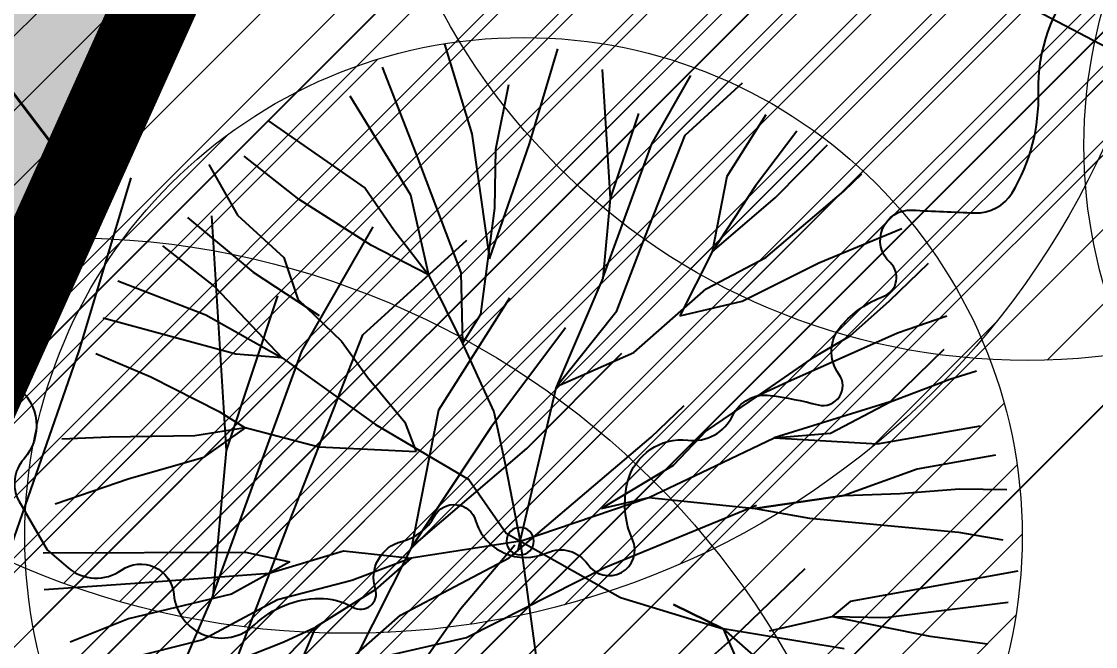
# Model space of a CAD drawing. Extents: x 352140 to 354978, y 6304672 to 6307963.
# Drawn here: x 352272.3 to 352278.77, y 6305981.7 to 6305985.46 of the extents above; entities that cross this region are included whole.
import ezdxf

# ---------------------------------------------------------------- set-up
doc = ezdxf.new("R2010")
doc.units = 0
for name, pattern in [('CENTER', [50.800000000000004, 31.75, -6.35, 6.35, -6.35]), ('CONTINUOS', [0]), ('DASHDOT', [1, 0.5, -0.25, 0, -0.25]), ('DASHDOTX2', [2, 1, -0.5, 0, -0.5]), ('DASHED', [19.049999999999997, 12.7, -6.35])]:
    doc.linetypes.add(name, pattern=pattern)
doc.layers.get('0').update_dxf_attribs({"linetype": 'CONTINUOUS'})
for name, color, linetype in [('00-S2_ALL AREA APORTANTES', 150, 'CONTINUOUS'), ('02_Geo ext_Acotamiento', 7, 'CONTINUOUS'), ('02_Geo ext_Eje', 4, 'CONTINUOUS'), ('03_Pav ext_Escurrimiento', 2, 'CONTINUOUS'), ('03_Pav ext_HCV', 34, 'CONTINUOUS'), ('03_Pav ext_Vereda HC', 42, 'CONTINUOUS'), ('03_Pav proy_Solera Tipo A', 1, 'CONTINUOUS'), ('03_S2_Pav ext_Borde vereda', 7, 'CONTINUOUS'), ('Paisajismo', 253, 'CONTINUOUS')]:
    doc.layers.add(name, color=color, linetype=linetype)
doc.layers.add('0_ASD_LINEA OFICIAL', color=253, linetype='DASHDOT', lineweight=20)
doc.layers.add('EJE PROYECTADO', color=7, linetype='DASHDOTX2', lineweight=15)
doc.layers.add('0_ASD_TOPOGRAFIA_ELEMENTOS', color=7, linetype='CONTINUOS', lineweight=5, true_color=0xbdbdbd)
doc.styles.add('ROMANS', font='romans.shx', dxfattribs={"width": 0.75})
doc.dimstyles.new('Principal', dxfattribs={"dimscale": 0, "dimtxt": 2, "dimasz": 2, "dimexe": 1, "dimexo": 1, "dimtad": 1, "dimrnd": 0.05, "dimzin": 1, "dimtxsty": 'ROMANS', "dimcen": 2.5, "dimclrt": 2, "dimaunit": 2, "dimadec": 0, "dimazin": 0, "dimtfac": 1, "dimtmove": 0, "dimatfit": 3, "dimfxl": 1, "dimfxlon": 1, "dimarcsym": 0})
pattern_1 = [(45, (345972.55058208, 6304242.608657688), (-0.2245064030267289, 0.2245064030267289), [])]
pattern_2 = [(0, (0, 0), (0.15875, 0.3175), [0, -0.3175])]

# ---------------------------------------------------------------- blocks, each defined once
blk = doc.blocks.new('*U962')
at = {"layer": 'EJE PROYECTADO', "color": 7, "linetype": 'DASHDOT', "lineweight": 15, "ltscale": 4}
blk.add_arc((352321.2271941525, 6305962.990770246), 65.69859444817429, 114.770317781899, 185.4028671285178, dxfattribs=at)
blk = doc.blocks.new('*D1191')
at = {"layer": '02_Geo ext_Acotamiento', "color": 0, "linetype": 'ByBlock', "lineweight": -2, "transparency": 16777216}
blk.add_line((352269.4317550031, 6305991.986632305), (352264.77282864, 6305994.594769013), dxfattribs=at)
at = {"layer": '02_Geo ext_Acotamiento', "color": 0, "linetype": 'ByBlock', "transparency": 16777216}
blk.add_solid([(352264.8542420492, 6305994.740198153), (352264.6914152307, 6305994.449339874), (352263.900253803, 6305995.083249466)], dxfattribs=at)
at = {"layer": '02_Geo ext_Acotamiento', "color": 2, "linetype": 'ByBlock', "transparency": 16777216, "insert": (352267.9819915569, 6305993.838529853), "char_height": 1, "attachment_point": 5, "rotation": 330.75924495696665, "style": 'ROMANS'}
blk.add_mtext('R65,70', dxfattribs=at)
blk = doc.blocks.new('*D1272')
at = {"layer": '02_Geo ext_Acotamiento', "color": 0, "lineweight": -2, "transparency": 16777216}
blk.add_line((352279.7578668413, 6305984.813202166), (352275.0328547815, 6305987.299611822), dxfattribs=at)
at = {"layer": '02_Geo ext_Acotamiento', "color": 0, "transparency": 16777216}
blk.add_solid([(352275.1104684612, 6305987.447103838), (352274.9552411018, 6305987.152119806), (352274.1479026899, 6305987.765293897)], dxfattribs=at)
at = {"layer": '02_Geo ext_Acotamiento', "color": 2, "transparency": 16777216, "insert": (352278.2605542177, 6305986.626870681), "char_height": 1, "attachment_point": 5, "rotation": 332.2456262333117, "style": 'ROMANS'}
blk.add_mtext('R53,20', dxfattribs=at)
blk = doc.blocks.new('A$C27410629')
at = {"true_color": 0x136734, "transparency": 33554559}
h = blk.add_hatch(dxfattribs=at)
h.set_pattern_fill('ANSI31', color=116, scale=0.5)
h.set_pattern_definition([(45, (-8759.562515186517, -519.1035735587502), (-1.122532015133644, 1.122532015133644), [])])
h.paths.add_polyline_path([(137.5068959888558, 1252.464406617455, 0.1176268807227723), (109.8147584422568, 1254.193915082657, 0.06692451075002814), (94.44469839795602, 1249.334472017372, 0.3153492887079504), (64.30173641118381, 1196.270282113329, 0.02268268711599586), (65.7292635223912, 1185.310127003227), (112.3603922077091, 1218.953454515778), (153.4782689701005, 1161.962272479494), (172.1053089193083, 1139.480769404351), (187.9579650288579, 1141.807885415954), (193.565073162812, 1120.465553675225), (224.197974734232, 1050.129297271156), (250.6203797236194, 989.4787086543838), (268.1526288855184, 972.7353945672494, 7.254700715645028e-06), (291.4898137452492, 983.2987389690225), (238.1945199318034, 1105.633967029937), (205.2934048173047, 1181.112163638985), (177.0531538182076, 1197.651557407602)])
at = {"layer": '0_ASD_LINEA OFICIAL', "ltscale": 8}
for points in [[(76.7953272922519, 1069.871826448478, 0.5, 0.5, 0.008260282951669902), (73.75120944769878, 1083.84613889671, 0.5, 0.5, 0.02844360343618716), (70.02322302448738, 1095.123899362329, 0.5, 0.5, -0.01256414860962356), (61.85169162339338, 1118.103795091622, 0.5, 0.5, -4.818861119802034e-05), (57.16621416757698, 1131.528602737148, 0.5, 0.5, -0.0136636635266434), (47.35306737102655, 1157.144811785064, 0.5, 0.5, -0.05826520656828901), (39.5238239384571, 1192.667044975913, 0.5, 0.5, 0), (39.52382393476162, 1192.667044975795, 0.5, 0.5, -0.003961724196727663), (39.30971049536311, 1195.102375908729, 0.5, 0.5, -0.2741006311764708), (74.41974673312143, 1266.696226243977, 0.5, 0.5, 0), (74.41974673312143, 1266.696226243977, 0.5, 0.5, -0.1176347053763299), (110.9320621097566, 1279.578054116107, 0.5, 0.5, -0.1054479127376658), (145.7934265161566, 1276.066786170079, 0.5, 0.5, -0.04227284655680764), (159.0130519136401, 1270.583866395673, 0.5, 0.5, 0), (184.10035183937, 1256.740404939204, 0.5, 0.5, 0.01893733475849715), (195.808663727601, 1250.818771916636, 0.5, 0.5, -0.01147472138864261), (213.8720052116551, 1241.444718308924, 0.5, 0.5, 0.04962077657042385), (224.067825478156, 1237.140783889462, 0.5, 0.5, 0), (224.0678254780942, 1237.140783889882, 0.5, 0.5, 0), (224.0678254781378, 1237.140783889459, 0.5, 0.5, 0.08893158875618948), (244.7299903754392, 1234.105212128939, 0.5, 0.5, 0.01937286437110759), (253.1142150382038, 1234.676184867732, 0.5, 0.5, 0.02338769991160948), (286.0191263138258, 1240.57846385429, 0.5, 0.5, 0.02981475030709136), (329.8275544899516, 1253.395882122717, 0.5, 0.5, 0.005373472105566591)], [(105.3969465088849, 1035.562361611197, 0.5, 0.5, 0.02907839639481551), (96.49739032833118, 1087.586790840495, 0.5, 0.5, 0), (93.67239595213323, 1099.099954622301, 0.5, 0.5, -0.02489181545741437), (93.1686848455247, 1101.536063994684, 0.5, 0.5, 0.02800017550214639), (85.58360530758229, 1125.976145468789, 0.5, 0.5, 0), (80.53034666677559, 1140.452970316577, 0.5, 0.5, -0.01403462392197003), (70.93430501161492, 1165.446933883542, 0.5, 0.5, -0.04113116294258884), (65.72926351752159, 1185.310126999917, 0.5, 0.5, -0.02268268711599493), (64.30173641118381, 1196.270282113328, 0.5, 0.5, -0.3153492887079679), (94.44469839795784, 1249.334472017374, 0.5, 0.5, -0.06692451075014695), (109.8147584422877, 1254.193915082663, 0.5, 0.5, -0.1176268807226383), (137.5068959888558, 1252.464406617455, 0.5, 0.5, -0.04427558294686633), (147.2508640152264, 1248.520743937503, 0.5, 0.5, 0), (172.0219517330806, 1234.851772024538, 0.5, 0.5, 0.01750675280627598), (184.8220180485951, 1228.362281347178, 0.5, 0.5, -0.01158997276834812), (202.0240396122099, 1219.429553328131, 0.5, 0.5, 0.08945083964984361), (234.6303973079339, 1209.248334625051, 0.5, 0.5, 0.02074857105791634), (245.5796070346114, 1209.119370963424, 0.5, 0.5, 0.0292650525021234), (260.9574949201233, 1210.479643781589, 0.5, 0.5, 0.01455169345075628), (283.5421609954101, 1214.484549576147, 0.5, 0.5, 0.03211360147220694), (329.8150799274445, 1226.935406510711, 0.5, 0.5, 0.007917335729782708)]]:
    blk.add_lwpolyline(points, format="xyseb", dxfattribs=at)
blk = doc.blocks.new('*D1435')
at = {"layer": '02_Geo ext_Acotamiento', "color": 0, "lineweight": -2, "transparency": 16777216}
blk.add_line((352267.3768480094, 6305981.246093551), (352262.3201757101, 6305982.96016391), dxfattribs=at)
at = {"layer": '02_Geo ext_Acotamiento', "color": 0, "transparency": 16777216}
blk.add_solid([(352262.3736806936, 6305983.118008753), (352262.2666707267, 6305982.802319065), (352261.3731066505, 6305983.28119381)], dxfattribs=at)
at = {"layer": '02_Geo ext_Acotamiento', "color": 2, "transparency": 16777216, "insert": (352265.6134574593, 6305982.802304444), "char_height": 1, "attachment_point": 5, "rotation": 341.27477970408165, "style": 'ROMANS'}
blk.add_mtext('R63,20', dxfattribs=at)
blk = doc.blocks.new('*D1436')
at = {"layer": '02_Geo ext_Acotamiento', "color": 0, "lineweight": -2, "transparency": 16777216}
blk.add_line((352264.2445376855, 6305987.067926185), (352259.3262423608, 6305989.145988515), dxfattribs=at)
at = {"layer": '02_Geo ext_Acotamiento', "color": 0, "transparency": 16777216}
blk.add_solid([(352259.3911094125, 6305989.299513899), (352259.261375309, 6305988.992463131), (352258.4050900592, 6305989.535190823)], dxfattribs=at)
at = {"layer": '02_Geo ext_Acotamiento', "color": 2, "transparency": 16777216, "insert": (352262.5992599365, 6305988.748521231), "char_height": 1, "attachment_point": 5, "rotation": 337.0951261481039, "style": 'ROMANS'}
blk.add_mtext('R68,20', dxfattribs=at)
blk = doc.blocks.new('*D1437')
at = {"layer": '02_Geo ext_Acotamiento', "color": 0, "lineweight": -2, "transparency": 16777216}
blk.add_line((352259.2559744208, 6305993.013330264), (352254.4508575727, 6305995.341167032), dxfattribs=at)
at = {"layer": '02_Geo ext_Acotamiento', "color": 0, "transparency": 16777216}
blk.add_solid([(352254.523521374, 6305995.491159531), (352254.3781937719, 6305995.191174532), (352253.5509025776, 6305995.777149837)], dxfattribs=at)
at = {"layer": '02_Geo ext_Acotamiento', "color": 2, "transparency": 16777216, "insert": (352257.6991516962, 6305994.776180677), "char_height": 1, "attachment_point": 5, "rotation": 334.15215215420636, "style": 'ROMANS'}
blk.add_mtext('R75,20', dxfattribs=at)
blk = doc.blocks.new('*D1438')
at = {"layer": '02_Geo ext_Acotamiento', "color": 0, "lineweight": -2, "transparency": 16777216}
blk.add_line((352279.1796411406, 6305989.787918363), (352274.6770308991, 6305992.657495502), dxfattribs=at)
at = {"layer": '02_Geo ext_Acotamiento', "color": 0, "transparency": 16777216}
blk.add_solid([(352274.7666052138, 6305992.798045209), (352274.5874565849, 6305992.516945796), (352273.8337326604, 6305993.194941388)], dxfattribs=at)
at = {"layer": '02_Geo ext_Acotamiento', "color": 2, "transparency": 16777216, "insert": (352277.8378452444, 6305991.719477926), "char_height": 1, "attachment_point": 5, "rotation": 327.4900620995161, "style": 'ROMANS'}
blk.add_mtext('R56,20', dxfattribs=at)
blk = doc.blocks.new('1.0 - LO RECABARREN LOTEO PARQUE - VEGETACION EXISTENTE ETAPA MUNICIPAL__2024')
at = {"layer": 'Paisajismo'}
for p, q in [((352274.8490621098, 6305985.320003037), (352275.0129962562, 6305984.781570423)), ((352275.3600629507, 6305984.721483646), (352275.5315753972, 6305985.293733096)), ((352274.4741846164, 6305985.181870771), (352274.6777792397, 6305984.662656859)), ((352275.7970536271, 6305985.168269734), (352275.8463553945, 6305984.391794226)), ((352276.0966316344, 6305984.720960006), (352276.3320510278, 6305985.131401569)), ((352275.1584251921, 6305984.68912472), (352275.2369116895, 6305985.07861178)), ((352276.2981560926, 6305984.774232768), (352276.6419542232, 6305985.087626178)), ((352274.2807217981, 6305985.009531299), (352274.6444593591, 6305984.413792621)), ((352273.7922904852, 6305984.857088734), (352274.3715472484, 6305984.455181389)), ((352276.0160749439, 6305984.903958138), (352275.8463553945, 6305984.391794226)), ((352276.7829342847, 6305984.895369912), (352276.5482730435, 6305984.525064662)), ((352275.0129962562, 6305984.781570423), (352275.1193389281, 6305984.030090335)), ((352276.9685919231, 6305984.798180804), (352276.7213008453, 6305984.468263899)), ((352275.1193389281, 6305984.030090335), (352275.3600629507, 6305984.721483646)), ((352275.8017454097, 6305983.91280955), (352276.0966316344, 6305984.720960006)), ((352276.0553187859, 6305984.156820682), (352276.2981560926, 6305984.774232768)), ((352276.8405258575, 6305984.399095771), (352277.1545024955, 6305984.714369884)), ((352274.6777792397, 6305984.662656859), (352274.9487915083, 6305983.946684819)), ((352275.1517167825, 6305984.333823842), (352275.1584251921, 6305984.68912472)), ((352273.4317228392, 6305984.597327043), (352273.6037888611, 6305984.291964351)), ((352273.9743229555, 6305984.386295039), (352273.6444332573, 6305984.646808895)), ((352276.5482730435, 6305984.525064662), (352276.4593587919, 6305984.071706816)), ((352277.252068744, 6305984.436337378), (352277.3607442292, 6305984.54091419)), ((352272.6522500888, 6305983.475311129), (352272.9642125572, 6305984.516170581)), ((352274.3715472484, 6305984.455181389), (352274.5446195499, 6305984.203114792)), ((352276.7213008453, 6305984.468263899), (352276.4593587919, 6305984.071706816)), ((352274.6444593591, 6305984.413792621), (352274.7529121256, 6305983.932612494)), ((352275.8463553945, 6305984.391794226), (352275.8017454097, 6305983.91280955)), ((352275.8463553945, 6305984.391794226), (352275.8017454097, 6305983.91280955)), ((352276.4593587919, 6305984.071706816), (352276.8405258575, 6305984.399095771)), ((352276.7821568151, 6305984.0364686), (352277.252068744, 6305984.436337378)), ((352274.4110607822, 6305984.11038058), (352273.9743229555, 6305984.386295039)), ((352275.0685343788, 6305983.69562513), (352275.1517167825, 6305984.333823842)), ((352273.3026709442, 6305984.278525565), (352273.6982358039, 6305983.949854651)), ((352273.4470885562, 6305984.287966384), (352273.5367631039, 6305982.875641967)), ((352273.6037888611, 6305984.291964351), (352273.8835220706, 6305984.037883896)), ((352273.9919883381, 6305983.474358686), (352274.4201905858, 6305984.220907205)), ((352274.5446195499, 6305984.203114792), (352274.7529121256, 6305983.932612494)), ((352277.1009517143, 6305984.00605911), (352277.6003333839, 6305984.210765176)), ((352274.3585393885, 6305983.571256042), (352274.9838707606, 6305984.141284536)), ((352275.886940896, 6305983.715715759), (352276.0553187859, 6305984.156820682)), ((352272.2854929571, 6305983.416453767), (352272.4282513513, 6305984.124888327)), ((352273.1521241836, 6305984.107383549), (352273.4688788506, 6305983.860501154)), ((352274.7529121256, 6305983.932612494), (352274.4110607822, 6305984.11038058)), ((352276.4593587919, 6305984.071706816), (352276.2646075028, 6305983.687264321)), ((352273.8835220706, 6305984.037883896), (352273.9677113052, 6305983.787495494)), ((352276.4229287826, 6305983.847765937), (352276.7821568151, 6305984.0364686)), ((352276.6412273993, 6305983.773837357), (352277.1009517143, 6305984.00605911)), ((352273.6982358039, 6305983.949854651), (352274.0950633278, 6305983.688076946)), ((352274.9487915083, 6305983.946684819), (352274.9585192521, 6305983.519987808)), ((352277.7595474194, 6305984.000243851), (352277.5240893382, 6305983.773661395)), ((352272.8849994343, 6305983.896794611), (352273.4146163933, 6305983.691309731)), ((352274.7529121256, 6305983.932612494), (352274.9585192521, 6305983.519987808)), ((352275.8017454097, 6305983.91280955), (352275.5226815493, 6305983.260537068)), ((352273.4688788506, 6305983.860501154), (352273.8721177826, 6305983.43387285)), ((352275.9889058976, 6305983.464990251), (352276.4229287826, 6305983.847765937)), ((352273.8454644879, 6305983.807212366), (352273.5367631039, 6305982.875641967)), ((352273.9677113052, 6305983.787495494), (352274.2296666456, 6305983.533749219)), ((352275.2402981448, 6305983.791591319), (352274.8134748934, 6305983.118046381)), ((352276.2646075028, 6305983.687264321), (352276.6412273993, 6305983.773837357)), ((352277.5240893382, 6305983.773661395), (352277.2889646468, 6305983.564844836)), ((352273.4146163933, 6305983.691309731), (352273.8721177826, 6305983.43387285)), ((352274.9585192521, 6305983.519987808), (352275.0685343788, 6305983.69562513)), ((352275.5226815493, 6305983.260537068), (352275.886940896, 6305983.715715759)), ((352277.8716211995, 6305983.683689086), (352277.5750738185, 6305983.582220747)), ((352273.5951767954, 6305983.456613493), (352272.7957115683, 6305983.672459533)), ((352275.5779891773, 6305983.614814911), (352275.1281936282, 6305983.014731977)), ((352273.9168447641, 6305982.44825067), (352274.3585393885, 6305983.571256042)), ((352277.5750738185, 6305983.582220747), (352276.9132730211, 6305983.286897336)), ((352277.2889646468, 6305983.564844836), (352277.0551816149, 6305983.427087268)), ((352274.2296666456, 6305983.533749219), (352274.3856339959, 6305983.317548482)), ((352274.9585192521, 6305983.519987808), (352275.1463506117, 6305983.107700227)), ((352272.2143992981, 6305982.217741966), (352272.6522500888, 6305983.475311129)), ((352272.7515070445, 6305983.4591593), (352273.0836701567, 6305983.319053407)), ((352273.4556223981, 6305982.004420985), (352273.9919883381, 6305983.474358686)), ((352273.8721177826, 6305983.43387285), (352273.5951767954, 6305983.456613493)), ((352273.8721177826, 6305983.43387285), (352274.4335987508, 6305983.032301128)), ((352275.345050946, 6305982.888922682), (352275.9161402695, 6305983.462371971)), ((352275.5226815493, 6305983.260537068), (352275.9889058976, 6305983.464990251)), ((352277.0551816149, 6305983.427087268), (352276.7308384207, 6305983.202183045)), ((352277.8544445445, 6305983.483262001), (352277.5304608452, 6305983.169314724)), ((352273.0836701567, 6305983.319053407), (352273.4948957221, 6305983.110537691)), ((352274.3856339959, 6305983.317548482), (352274.6117023386, 6305983.046709077)), ((352277.5304608452, 6305983.169314724), (352277.888682598, 6305983.304721291)), ((352277.888682598, 6305983.304721291), (352278.0496792165, 6305983.354996621)), ((352275.2905761921, 6305982.269722621), (352275.5226815493, 6305983.260537068)), ((352276.9132730211, 6305983.286897336), (352276.7308384207, 6305983.202183045)), ((352276.7308384207, 6305983.202183045), (352276.4246064574, 6305982.994709059)), ((352277.5304608452, 6305983.169314724), (352276.8328034503, 6305982.951459019)), ((352277.1712348588, 6305982.980612023), (352277.5304608452, 6305983.169314724)), ((352273.4948957221, 6305983.110537691), (352273.6507458696, 6305983.011539213)), ((352274.8134748934, 6305983.118046381), (352274.6517495493, 6305982.293437814)), ((352275.1463506117, 6305983.107700227), (352275.2117557537, 6305982.804352874)), ((352276.093602654, 6305982.956661111), (352276.2912715307, 6305983.146874948)), ((352274.6117023386, 6305983.046709077), (352274.6794554197, 6305982.867716809)), ((352273.6507458696, 6305983.011539213), (352273.3475326892, 6305982.963950547)), ((352273.6507458696, 6305983.011539213), (352273.3958783373, 6305982.831355079)), ((352274.093154811, 6305982.896557417), (352273.6507458696, 6305983.011539213)), ((352274.4335987508, 6305983.032301128), (352274.9964193605, 6305982.701789917)), ((352275.1281936282, 6305983.014731977), (352274.6517495493, 6305982.293437814)), ((352276.4246064574, 6305982.994709059), (352276.2250354019, 6305982.785221215)), ((352276.8328034503, 6305982.951459019), (352277.1712348588, 6305982.980612023)), ((352277.4553430178, 6305982.915309891), (352278.0734448369, 6305983.024090444)), ((352272.8316685087, 6305982.955918348), (352272.546904013, 6305982.943524256)), ((352273.3475326892, 6305982.963950547), (352272.8316685087, 6305982.955918348)), ((352275.2388840122, 6305982.229343335), (352276.093602654, 6305982.956661111)), ((352276.4380238279, 6305982.763427604), (352276.8328034503, 6305982.951459019)), ((352276.8328034503, 6305982.951459019), (352277.4553430178, 6305982.915309891)), ((352273.5367631039, 6305982.875641967), (352273.4556223981, 6305982.004420985)), ((352273.5367631039, 6305982.875641967), (352273.4556223981, 6305982.004420985)), ((352274.6794554197, 6305982.867716809), (352274.093154811, 6305982.896557417)), ((352274.6517495493, 6305982.293437814), (352275.345050946, 6305982.888922682)), ((352278.1638741072, 6305982.848398331), (352277.6935407768, 6305982.763594692)), ((352273.3958783373, 6305982.831355079), (352272.9515624722, 6305982.705910075)), ((352275.2117557537, 6305982.804352874), (352275.3048685218, 6305982.330733908)), ((352276.2250354019, 6305982.785221215), (352275.793360456, 6305982.526800614)), ((352276.0791312313, 6305982.592490801), (352276.4380238279, 6305982.763427604)), ((352277.6935407768, 6305982.763594692), (352277.2530741082, 6305982.605868574)), ((352272.9515624722, 6305982.705910075), (352272.5067413984, 6305982.553707444)), ((352274.9964193605, 6305982.701789917), (352275.2214814515, 6305982.3776559)), ((352277.5911700808, 6305982.617255718), (352277.9473793303, 6305982.64607306)), ((352277.9473793303, 6305982.64607306), (352278.2318084181, 6305982.640702776)), ((352275.3048685218, 6305982.330733908), (352276.0791312313, 6305982.592490801)), ((352275.793360456, 6305982.526800614), (352276.0791312313, 6305982.592490801)), ((352276.0791312313, 6305982.592490801), (352276.7180924452, 6305982.527111527)), ((352276.7180924452, 6305982.527111527), (352277.2530741082, 6305982.605868574)), ((352277.2530741082, 6305982.605868574), (352276.7180924452, 6305982.527111527)), ((352277.2530741082, 6305982.605868574), (352277.5911700808, 6305982.617255718)), ((352275.8187372282, 6305982.174031784), (352276.7270581202, 6305982.546369834)), ((352276.7180924452, 6305982.527111527), (352277.0451276129, 6305982.468018509)), ((352277.0451276129, 6305982.468018509), (352277.9408319436, 6305982.384189485)), ((352273.6105837128, 6305981.645928837), (352273.9168447641, 6305982.44825067)), ((352275.3048685218, 6305982.330733908), (352274.649602447, 6305982.228511187)), ((352275.2214814515, 6305982.3776559), (352275.9077345585, 6305981.991500558)), ((352275.3048685218, 6305982.330733908), (352275.4183676651, 6305981.503141111)), ((352277.9408319436, 6305982.384189485), (352278.2078254399, 6305982.338998022)), ((352272.4342463368, 6305982.260640606), (352273.6530203766, 6305982.264395943)), ((352273.6530203766, 6305982.264395943), (352273.9197612754, 6305982.205826038)), ((352273.7943026524, 6305982.138031334), (352274.2414075001, 6305982.271761188)), ((352274.2414075001, 6305982.271761188), (352274.649602447, 6305982.228511187)), ((352274.6517495493, 6305982.293437814), (352274.2975181559, 6305981.594178768)), ((352275.2734712409, 6305982.305588481), (352274.9461072178, 6305981.920798976)), ((352273.9197612754, 6305982.205826038), (352273.5678954878, 6305982.011717946)), ((352274.649602447, 6305982.228511187), (352274.2913827122, 6305982.0931031)), ((352274.649602447, 6305982.228511187), (352274.4325910044, 6305982.037123344)), ((352274.5854873284, 6305981.886113736), (352275.2388840122, 6305982.229343335)), ((352274.649602447, 6305982.228511187), (352274.649602447, 6305982.228511187)), ((352273.0463325633, 6305982.081067897), (352273.7943026524, 6305982.138031334)), ((352274.9825487472, 6305981.751645695), (352275.8187372282, 6305982.174031784)), ((352277.0166511181, 6305982.16345446), (352276.5883785014, 6305981.751325639)), ((352278.2980017714, 6305982.149927473), (352277.2901453658, 6305981.968205339)), ((352272.4409124542, 6305982.039185178), (352273.0463325633, 6305982.081067897)), ((352274.2913827122, 6305982.0931031), (352273.8446133003, 6305981.977139103)), ((352273.4556223981, 6305982.004420985), (352272.9480356162, 6305980.818008351)), ((352273.5678954878, 6305982.011717946), (352272.9490362086, 6305981.862801565)), ((352274.4325910044, 6305982.037123344), (352274.0726941742, 6305981.812890408)), ((352273.8446133003, 6305981.977139103), (352273.3954959494, 6305981.736820023)), ((352275.9077345585, 6305981.991500558), (352276.5265720382, 6305981.802101823)), ((352276.2270484845, 6305981.949928713), (352276.5265720382, 6305981.802101823)), ((352276.5265720382, 6305981.802101823), (352276.2270484845, 6305981.949928713)), ((352277.2901453658, 6305981.968205339), (352277.1812764303, 6305981.876576918)), ((352277.5025779249, 6305981.870510448), (352278.2409151598, 6305981.963637385)), ((352273.7960469503, 6305981.189886432), (352274.5854873284, 6305981.886113736)), ((352274.9461072178, 6305981.920798976), (352274.635514784, 6305981.482379196)), ((352276.8046561924, 6305981.790003888), (352277.1812764303, 6305981.876576918)), ((352277.1812764303, 6305981.876576918), (352277.7683087523, 6305981.758425529)), ((352277.1812764303, 6305981.876576918), (352277.5025779249, 6305981.870510448)), ((352272.9490362086, 6305981.862801565), (352272.5981804879, 6305981.72220824)), ((352274.0726941742, 6305981.812890408), (352273.7825629565, 6305981.51625591)), ((352274.0726941742, 6305981.812890408), (352273.8768195096, 6305981.35009715)), ((352273.8838923532, 6305981.724699728), (352274.0726941742, 6305981.812890408)), ((352274.2975181559, 6305981.594178768), (352274.9825487472, 6305981.751645695)), ((352276.5883785014, 6305981.751325639), (352276.1607122845, 6305981.371511053)), ((352277.2534100674, 6305981.681749741), (352276.5265720382, 6305981.802101823)), ((352276.5265720382, 6305981.802101823), (352276.7311729412, 6305981.336184006)), ((352276.5265720382, 6305981.802101823), (352276.8589658809, 6305981.511484185)), ((352277.7683087523, 6305981.758425529), (352278.1156277122, 6305981.711717695)), ((352273.3954959494, 6305981.736820023), (352272.6092888773, 6305981.538408411)), ((352273.3307078847, 6305981.507625801), (352273.8838923532, 6305981.724699728))]:
    blk.add_line(p, q, dxfattribs=at)
blk.add_lwpolyline([(352272.2737232241, 6305983.263917106, -0.4404889238843586), (352272.3188000558, 6305982.8246604, 0.3123225526643463), (352272.2878147492, 6305982.572202371), (352272.4585208918, 6305982.278311656), (352272.585111865, 6305982.170482181, 0.3429802734791328), (352272.9057510498, 6305982.156133696, -0.5785323296805363), (352273.2205028554, 6305982.010685408, 0.6300173216114966), (352273.7088439647, 6305981.828295033, -0.1920488457721681), (352274.0955955787, 6305981.986130836, -0.1326435008275975), (352274.2976566356, 6305981.933296817, 0.6849446094927193), (352274.4340453938, 6305982.043951226, -0.4348947291285878), (352274.5928085734, 6305982.328759508, 0.2107458944292428), (352274.7894430514, 6305982.48049748, -0.6667196941430846), (352275.0365466855, 6305982.454846505, 0.4552825967630862), (352275.4659449931, 6305982.260488293, -0.3679200206596655), (352275.7110934242, 6305982.191145277, 0.917061909416553), (352275.9805910487, 6305982.33962265, -0.1703201580452949), (352275.952516985, 6305982.691164544, -0.3732936591978551), (352276.3140136258, 6305982.937701899, 0.3201129635327479), (352276.5835118009, 6305983.086191572, -0.32461764455728), (352276.807988069, 6305983.207497275, -0.03059908035469733), (352277.0975061221, 6305983.150761914, 0.7055094901218709), (352277.2225814728, 6305983.334900812, -0.35198711862231), (352277.2356178092, 6305983.626217991, -0.1212513383006052), (352277.4918468234, 6305983.804487811, 0.5577729805880737), (352277.5301180125, 6305984.00711667, -0.7023121868799062), (352277.6610388515, 6305984.322344918, 0.001339907904123736), (352278.0399685538, 6305984.305387952, 0.275423555243933), (352278.2644453724, 6305984.426705958, 0.1418842295236193), (352278.4229751768, 6305985.032599267, -0.1856927754473269), (352278.6666172649, 6305985.718689724, 0.8459007909094233)], format="xyb", dxfattribs=at)
blk.add_lwpolyline([(352275.2224006946, 6305982.330733907, 1), (352275.3873363492, 6305982.330733907, 1)], format="xyb", close=True, dxfattribs=at)

msp = doc.modelspace()

# ---------------------------------------------------------------- hatches: boundary and pattern name
at = {"layer": '00-S2_ALL AREA APORTANTES', "linetype": 'DASHED', "lineweight": 40, "ltscale": 0.25}
h = msp.add_hatch(dxfattribs=at)
h.set_pattern_fill('ANSI31', color=82, scale=0.5, angle=82.24516604670926)
h.set_pattern_definition([(127.2451660467093, (0, 0), (-1.263734244477452, -0.9607975902004564), [])])
edge = h.paths.add_edge_path()
edge.add_line((352277.0322715928, 6305992.605703273), (352266.6493164952, 6305999.563445604))
edge.add_arc((352321.2271941527, 6305962.990770246), 65.69859444823958, 146.1739318862236, 179.7940053335313)
edge.add_line((352255.5290243164, 6305963.226974919), (352255.6058889144, 6305959.914693031))
edge.add_line((352255.6058889144, 6305959.914693031), (352268.1250931118, 6305959.813576601))
edge.add_line((352268.1250931118, 6305959.813576601), (352268.0285518332, 6305963.182742453))
edge.add_arc((352321.2207016942, 6305962.994508022), 53.19248291847251, 146.1734878551266, 179.7972446403761, ccw=False)
at = {"layer": '03_Pav ext_HCV'}
h = msp.add_hatch(dxfattribs=at)
h.set_pattern_fill('SWAMP', color=256, scale=0.025, angle=-5.87842838446813e-10, style=0)
h.set_pattern_definition([(359.9999999994121, (0, 0), (0.3175000000056422, 0.5499261309017425), [0.079375, -0.555625]), (90, (0.0396875, -4.071855352894005e-13), (-0.3174999999943578, 0.5499261309082575), [0.0396875, -1.06016476181]), (90, (0.049609375, -5.089819191117507e-13), (-0.3174999999943578, 0.5499261309082575), [0.03175, -1.06810226181]), (90, (0.029765625, -3.053891514670504e-13), (-0.3174999999943578, 0.5499261309082575), [0.03175, -1.06810226181]), (59.99999999941215, (0.05953125000000001, -6.107783029341008e-13), (-0.3174999995629745, 0.5499261311573168), [0.0254, -0.6096]), (119.9999999994121, (0.01984375, -2.035927676447003e-13), (-0.6349999995686166, 2.555744082988348e-10), [0.0254, -0.6095999999999999])])
h.paths.add_polyline_path([(352360.868372727, 6306028.31840835, 0.2867501767208371), (352276.1412867496, 6306023.175510557, 0.01869958964940587), (352271.7705830562, 6306019.63894139, 0.1387730875209856), (352249.4208122046, 6305985.325619695, 0.08211699766830355), (352247.1096555825, 6305968.544474194), (352254.11489188, 6305968.473110226, -0.0849190631894005), (352256.1782145034, 6305983.480684427, -0.1378571209184878), (352276.3741181307, 6306014.365663016, -0.08216666129112944), (352277.762515263, 6306015.224032857), (352283.6096528716, 6306017.625902134, -0.7562922686620178), (352284.3226251645, 6306016.717655372), (352280.5182882363, 6306011.50930614, -0.05613840177760803), (352279.7611070714, 6306010.685063163, 0.1378525137337985), (352260.9870741788, 6305982.104565816), (352259.4697379309, 6305977.322016968, 0.03125424276533748), (352257.2518488735, 6305968.441153317), (352264.3677510897, 6305968.368661969, -0.02665530429574394), (352266.1419831768, 6305975.205145839), (352267.6593194248, 6305979.987694686, -0.1347586241790884), (352283.8411908795, 6306004.95120816, 0.05309188545623043), (352286.6875024904, 6306008.087643748), (352291.8375113436, 6306015.138292825, -0.1315344263085925), (352295.8643306832, 6306018.383788061, -0.2245901210606135), (352352.3677380227, 6306016.96834866, -0.1771469914567127), (352353.7775416014, 6306015.464844507), (352355.0256382796, 6306012.534005799, 0.1587547824207233), (352356.2473872155, 6306011.133888852), (352356.61527247, 6306010.904603812, 0.03127920765357715), (352404.2635354987, 6305985.296902456, 0.1549179150466921), (352406.0652175725, 6305985.073782303), (352409.3647523095, 6305985.688455695, -0.1516099281221849), (352411.13108648, 6305985.481296828, 0.09607903957190114), (352450.5630709757, 6305976.410355219, 0.02015954793188863), (352451.6638567296, 6305976.417867715, 0.03045081609371835), (352465.8170346431, 6305977.967684446, -0.006248532946582673), (352484.699637598, 6305980.9866748, 0.02063806963239873), (352496.4057222297, 6305983.221488672, 0.002065357639369774), (352497.5663418849, 6305983.498192595), (352495.9099347821, 6305990.600186132), (352492.9982529592, 6305990.597078585, -0.7874431456719597), (352492.7225948891, 6305991.73057545), (352495.3422021209, 6305993.034390673), (352493.6820656086, 6306000.152374386, 0.03088089592298866), (352481.5194309896, 6305996.589871377, -0.06443924997046216), (352455.7354173818, 6305990.740502411), (352459.2428169689, 6305990.830949344), (352455.7354173818, 6305990.740502411, -0.01148082269427051), (352451.0179998683, 6305990.402995264, -0.02776823934322075), (352440.8206754049, 6305991.327020614), (352444.24992591, 6305990.587070875), (352440.8206754049, 6305991.327020614, -0.07020690110198488), (352416.0878331155, 6305998.601983743), (352416.6023085983, 6305998.041795899), (352413.0038271977, 6305999.99411206, -0.03572216795586271)])
at = {"layer": '03_Pav ext_Vereda HC'}
h = msp.add_hatch(dxfattribs=at)
h.set_pattern_fill('DOTS', color=256, scale=0.2, style=0)
h.set_pattern_definition(pattern_2)
h.paths.add_polyline_path([(352245.1216007715, 6305966.76463357, -0.2964703205968859), (352293.7797452058, 6306034.07395839, -0.01723014785189112), (352299.1708794312, 6306035.970828445), (352298.6173009273, 6306037.898180557, 0.01746017053733891), (352293.034131333, 6306035.929969454, 0.3317039233778294), (352243.2728629675, 6305956.814607169, 0.0258747299126971), (352245.2972159379, 6305941.43279373), (352247.2497048021, 6305941.873315169, -0.02574176031498759), (352245.2666067368, 6305956.972676086, -0.01902970473064695), (352245.0286123421, 6305962.76537331), (352247.1838539973, 6305962.743417364), (352247.0992895659, 6305963.420647291, -0.0159708630291212), (352246.7885979969, 6305966.747651482)])
h.paths.add_polyline_path([(352253.202718854, 6305919.521212802, -0.02729507120653021), (352248.6794498394, 6305935.021355581), (352246.7287635027, 6305934.579765432, 0.0273175393884115), (352251.3162198428, 6305918.857043033, 0.01366366352325792), (352261.1293666402, 6305893.240833984), (352268.1121753161, 6305873.236136256, 0.0174149292547119), (352273.9824393388, 6305856.846020706, -0.04065829881598112), (352278.5406824907, 6305841.981882771, -0.002815204870514257), (352279.5853923202, 6305837.240456396), (352281.5467707088, 6305837.63258653, 0.002827696168354524), (352280.4927458571, 6305842.41718357, 0.04061447099041689), (352275.8445983889, 6305857.575730287, -0.01745248582009506), (352270.0092754966, 6305873.869957016), (352262.9987199025, 6305893.954145496, -0.01369231240421081)])
h = msp.add_hatch(dxfattribs=at)
h.set_pattern_fill('DOTS', color=256, scale=0.2, style=0)
h.set_pattern_definition(pattern_2)
h.paths.add_polyline_path([(352533.7781987465, 6305988.647630177, 0.001234498587345054), (352535.675126165, 6305989.286498093), (352535.0273047538, 6305991.17866681, -0.001236873237655371), (352533.135689451, 6305990.541615871, -0.02053009870907239), (352503.8853697219, 6305981.940228953), (352503.2840382411, 6305984.518491437), (352499.4039184833, 6305983.544208242), (352499.9993888386, 6305980.991075858, -0.008887102906639828), (352487.1047705442, 6305978.156272031, -0.01455549524336389), (352464.6282001356, 6305974.170378275, -0.008990183444713605), (352459.9926205119, 6305973.570179023), (352460.1984365283, 6305971.58073849, 0.009019331760126793), (352464.9206284034, 6305972.191872346, 0.01455169346436648), (352487.5052945014, 6305976.196778146, 0.03211359260083807)])
h.paths.add_polyline_path([(352453.0159213872, 6305972.983824089, -0.006800505392013569), (352449.4833227422, 6305972.830716716, -0.009066641678675507), (352444.7696182578, 6305972.776126778), (352444.5771080579, 6305970.777466943, 0.01638310348206576), (352453.2219476647, 6305970.992351152)])
h.paths.add_polyline_path([(352389.6460369565, 6305991.879874823, -0.01753322086345317), (352376.9513572304, 6305998.31509122), (352352.1532079588, 6306011.99899601, 0.04440363374849853), (352342.0535807689, 6306016.089608755, 0.1133237876608219), (352314.4714570942, 6306018.047333277), (352314.9360717349, 6306016.097052595, -0.1572406347358349), (352351.2139975071, 6306010.232972499), (352375.9850852466, 6305996.564000573, 0.01750636999426037), (352388.7848668274, 6305990.074641938, -0.0115901603268221), (352405.9871731158, 6305981.141781882, 0.08676206377402094), (352437.5751283566, 6305971.093253941), (352437.7670282808, 6305973.085577833, -0.0864982168626583), (352406.9311932966, 6305982.905094895, 0.01159024218480682)])
h.paths.add_polyline_path([(352298.9308368328, 6306011.291528256, -0.04076991370934013), (352308.0869286793, 6306014.635858133), (352307.6251471448, 6306016.57596012, 0.04303443395370096), (352297.5531387314, 6306012.854879401, 0.2722251189562815), (352266.1428912832, 6305966.550484804), (352264.4334961653, 6305966.567898809, 0.01531595787327513), (352263.8567137016, 6305962.573567073), (352266.0299973136, 6305962.551427328, 0.02154698335859366), (352266.2729303729, 6305957.80291892, 0.06328346041658212), (352273.0108519612, 6305926.495241333, 0.007703608626722357), (352278.1261176605, 6305912.650623268), (352279.9891282905, 6305913.378097652, -0.007677046379327455), (352274.9122720578, 6305927.117035691, -0.06339052285138146), (352268.2648698924, 6305957.982510693, -0.3183358391945924)])
at = {"layer": '0_ASD_TOPOGRAFIA_ELEMENTOS'}
h = msp.add_hatch(dxfattribs=at)
h.set_pattern_fill('ANSI31', color=256, scale=0.1)
h.set_pattern_definition([(45, (345971.4930705165, 6304247.023904559), (-0.2245064030267289, 0.2245064030267289), [])])
edge = h.paths.add_edge_path()
edge.add_arc((352274.2672878574, 6305986.776080874), 5, 0, 360)
h = msp.add_hatch(dxfattribs=at)
h.set_pattern_fill('ANSI31', color=256, scale=0.1)
h.set_pattern_definition(pattern_1)
edge = h.paths.add_edge_path()
edge.add_arc((352278.3558479825, 6305987.417958956), 4, 0, 360)
h = msp.add_hatch(dxfattribs=at)
h.set_pattern_fill('ANSI31', color=256, scale=0.1)
h.set_pattern_definition(pattern_1)
edge = h.paths.add_edge_path()
edge.add_arc((352281.6963432686, 6305984.712194831), 3, 0, 360)
h = msp.add_hatch(dxfattribs=at)
h.set_pattern_fill('ANSI31', color=256, scale=0.1)
h.set_pattern_definition(pattern_1)
edge = h.paths.add_edge_path()
edge.add_arc((352275.3247994209, 6305982.360834002), 3, 0, 360)
h = msp.add_hatch(dxfattribs=at)
h.set_pattern_fill('ANSI31', color=256, scale=0.1)
h.set_pattern_definition([(45, (345969.7975709893, 6304239.404721406), (-0.2245064030267289, 0.2245064030267289), [])])
edge = h.paths.add_edge_path()
edge.add_arc((352272.5717883302, 6305979.15689772), 5, 0, 360)

# ---------------------------------------------------------------- linework, layer by layer
at = {"layer": '02_Geo ext_Eje', "linetype": 'CENTER', "ltscale": 0.1, "const_width": 0.3, "flags": 128}
for points in [[(352312.1869419859, 6305350.253457952), (352300.2703427261, 6305525.49263268), (352298.8102463124, 6305526.328832162), (352298.1240866417, 6305536.419131564), (352297.4655975985, 6305554.947358046), (352300.3730987812, 6305560.093160775, -0.003728265322063399), (352298.8869483477, 6305583.425011669), (352295.9389332888, 6305635.971749912), (352293.844468649, 6305666.194448568, -0.01840193141813321), (352293.3438672001, 6305681.639249023, 0.01517157700452478), (352293.1864957727, 6305687.704442002), (352288.4883733931, 6305771.091482916, 0.009386625321645614), (352287.0843622422, 6305789.506318077, 0.02414918653338492), (352280.7601415884, 6305831.584019321), (352280.7601415906, 6305831.584019321, 0.008260282951669902), (352277.7160237461, 6305845.558331769, 0.02844360343618716), (352273.9880373229, 6305856.836092235, -0.01256414860962356), (352265.8165059218, 6305879.815987964, -4.818861119802034e-05), (352261.1310284659, 6305893.24079561, -0.0136636635266434), (352251.3178816694, 6305918.857004657, -0.05826520656828901), (352243.4886382368, 6305954.379237848), (352243.4886382332, 6305954.379237848, -0.003961724196727663), (352243.2745247937, 6305956.814568781, -0.2741006311764708), (352278.3845610315, 6306028.408419116), (352278.3845610315, 6306028.408419116, -0.1176347053763299), (352314.8968764081, 6306041.290246989, -0.1054479127376658), (352349.7582408146, 6306037.778979043, -0.04227284655680764), (352362.977866212, 6306032.296059269), (352388.0651661378, 6306018.452597812, 0.01893733475849715), (352399.773478026, 6306012.530964789, -0.01147472138864261), (352417.83681951, 6306003.156911181, 0.04962077657042385), (352428.0326397765, 6305998.852976762), (352428.0326397765, 6305998.852976763), (352428.0326397765, 6305998.852976762, 0.08893158875618948), (352448.6948046738, 6305995.817405001, 0.01937286437110759), (352457.0790293366, 6305996.38837774, 0.02338769991160948), (352489.9839406122, 6306002.290656727, 0.02981475030709136), (352533.7923687883, 6306015.108074996, 0.005373472105566591), (352539.5197752549, 6306017.216090346, -0.02038905157982782), (352573.143745884, 6306028.108107445, -0.01033811889572692), (352585.980900702, 6306031.484444926, -0.01173618040004156), (352605.8476096128, 6306035.893831218), (352704.8572295532, 6306049.87296456)], [(352349.7941651538, 6305360.986179136), (352333.730647102, 6305385.38433976), (352322.6458402493, 6305532.966928915), (352325.4724959098, 6305533.689154229), (352324.9782857499, 6305541.216464717, -0.0430730453013547), (352325.4043864983, 6305548.019489972), (352326.0198571174, 6305553.01487301, 0.05674665632110694), (352326.2788606426, 6305558.677124443, 0.05308272784427227), (352322.9614058803, 6305581.537460914, -0.01173297564317641), (352321.9004653953, 6305586.060311737, -0.03774260609729224), (352321.6830361507, 6305587.704308246), (352320.6277056487, 6305606.515025469), (352318.8943534349, 6305637.411035581), (352316.7892697772, 6305667.786964302, -0.01839968131736236), (352316.3436445606, 6305681.538049384, 0.0170041331631064), (352316.1500777049, 6305688.998236747), (352315.31378516, 6305703.522596605), (352312.6918374834, 6305750.37859157), (352311.4519553233, 6305772.385277696, 0.01375160255981204), (352309.3617608073, 6305797.274554484, 0.02907839639481551), (352300.4622046267, 6305849.298983713), (352297.6372102505, 6305860.812147494, -0.02489181545741437), (352297.1334991439, 6305863.248256867, 0.02800017550214639), (352289.5484196059, 6305887.688338341), (352284.4951609651, 6305902.165163189, -0.01403462392197003), (352274.89911931, 6305927.159126756, -0.04113116294258884), (352269.6940778159, 6305947.022319873, -0.02268268711599493), (352268.2665507096, 6305957.982474986, -0.3153492887079679), (352298.4095126963, 6306011.04666489, -0.06692451075014695), (352313.7795727407, 6306015.906107956, -0.1176268807226383), (352341.4717102872, 6306014.17659949, -0.04427558294686633), (352351.2156783136, 6306010.23293681), (352375.9867660315, 6305996.563964897, 0.01750675280627598), (352388.786832347, 6305990.07447422, -0.01158997276834812), (352405.9888539106, 6305981.141746201, 0.08945083964984361), (352438.5952116063, 6305970.960527497, 0.02074857105791634), (352449.544421333, 6305970.831563836, 0.0292650525021234), (352464.9223092185, 6305972.191836654, 0.01455169345075628), (352487.5069752938, 6305976.196742449, 0.03211360147220694), (352533.7798942258, 6305988.647599383, 0.007917335729782708), (352545.8890500274, 6305992.906879501, -0.04034445951146756), (352609.0597757554, 6306011.041688719), (352610.0312597433, 6306011.236337244), (352708.3522053605, 6306025.119196359)]]:
    msp.add_lwpolyline(points, format="xyb", dxfattribs=at)
at = {"layer": '03_Pav ext_Escurrimiento'}
msp.add_lwpolyline([(352270.7760628543, 6305984.964501143, 0, 0.3198982362914248, 0), (352271.4342035807, 6305984.70848916, 0, 0, 0), (352272.1814048017, 6305984.417833282, 0, 0, 0)], format="xyseb", dxfattribs=at)
at = {"layer": '03_Pav proy_Solera Tipo A', "linetype": 'CONTINUOS', "ltscale": 0.1}
for points in [[(352264.0281204327, 6305966.572028466, 0.15, 0.15, -0.0335574034112401), (352266.1419831758, 6305975.205145836, 0.15, 0.15, 0), (352267.6593194267, 6305979.987694693, 0.15, 0.15, -0.1347579434719228), (352283.8410786806, 6306004.951108202, 0.15, 0.15, 0.05309515856015185), (352286.6875678708, 6306008.087733258, 0.15, 0.15, 0), (352291.8374797381, 6306015.138249555, 0.15, 0.15, -0.1315357890935337), (352295.8643306838, 6306018.383788061, 0.15, 0.15, -0.2245901210570153), (352352.3677380225, 6306016.96834866, 0.15, 0.15, -0.1771469914693911), (352353.7775416014, 6306015.464844507, 0.15, 0.15, 0), (352355.0256382797, 6306012.534005799, 0.15, 0.15, 0.1490816954832991), (352356.1511629222, 6306011.193860788, 0.15, 0.15, 0), (352356.6152724701, 6306010.904603812, 0.15, 0.15, 0.03127920765324992), (352404.2635354982, 6305985.296902456, 0.15, 0.15, 0.1549219160195402), (352406.0652636653, 6305985.07379089, 0.15, 0.15, 0), (352409.3647523085, 6305985.688455695, 0.15, 0.15, -0.1516099280821752), (352411.1310864787, 6305985.481296829, 0.15, 0.15, 0.09600108608075081), (352450.5302618403, 6305976.411493857, 0.15, 0.15, 0.02076076245267907), (352451.6638567296, 6305976.417867715, 0.15, 0.15, 0.03092217794464216), (352466.0342140601, 6305978.005164503, 0.15, 0.15, -0.006176517371392956), (352484.699637598, 6305980.9866748, 0.15, 0.15, 0.02063806963239604), (352496.4057222297, 6305983.221488672, 0.15, 0.15, 0.005181598086193153), (352499.3130523285, 6305983.933805004, 0, 0, 0)], [(352284.321667519, 6306016.716344302, 0.15, 0.15, 0), (352280.5182882363, 6306011.50930614, 0.15, 0.15, -0.05613840177266591), (352279.7611070715, 6306010.685063163, 0.15, 0.15, 0.1378525137174937), (352260.98707418, 6305982.10456582, 0.15, 0.15, 0), (352259.4697379291, 6305977.322016963, 0.15, 0.15, 0.03748077093651035), (352256.9437489782, 6305966.644198602, 0.15, 0.15, 0), (352254.2103465482, 6305966.670329326, 0.15, 0.15, -0.09504870090128233), (352256.1782145034, 6305983.480684427, 0.15, 0.15, -0.1378571209139214), (352276.3741181297, 6306014.365663015, 0.15, 0.15, -0.08216666131168407), (352277.7625152622, 6306015.224032857, 0.15, 0.15, 0), (352283.6096528712, 6306017.625902134, 0.15, 0.15, -0.7573562671982402), (352284.3216674937, 6306016.716344267, 0, 0, 0)]]:
    msp.add_lwpolyline(points, format="xyseb", dxfattribs=at)
at = {"layer": '03_S2_Pav ext_Borde vereda', "linetype": 'DASHED', "ltscale": 0.05}
for points in [[(352305.1650243243, 6306037.606567144, 0.01571785250943714), (352300.1270105217, 6306036.26432899, 0.02024567086959626), (352293.7797452058, 6306034.07395839, 0.29647032059689), (352245.1216007715, 6305966.76463357), (352247.1882823436, 6305966.743579805)], [(352264.4334961653, 6305966.567898809), (352266.1428912832, 6305966.550484804, -0.2722251189562762), (352297.5531387314, 6306012.854879401, -0.06693807031402353), (352313.4359720989, 6306017.876699618, -0.1176268807157309), (352342.053580769, 6306016.089608755, -0.04440363374811522), (352352.1532079588, 6306011.99899601), (352376.9513572256, 6305998.315091223, 0.01750675279189176), (352389.6265448172, 6305991.888912663)]]:
    msp.add_lwpolyline(points, format="xyb", dxfattribs=at)
at = {"layer": '0_ASD_TOPOGRAFIA_ELEMENTOS'}
for centre, radius in [((352274.2672878574, 6305986.776080874), 5), ((352278.3558479825, 6305987.417958956), 4), ((352281.6963432686, 6305984.712194831), 3), ((352275.3247994209, 6305982.360834002), 3), ((352272.5717883302, 6305979.15689772), 5)]:
    msp.add_circle(centre, radius, dxfattribs=at)

# ---------------------------------------------------------------- block references
at = {"layer": '03_S2_Pav ext_Borde vereda', "linetype": 'Continuous'}
msp.add_blockref('A$C27410629', (352203.9623478023, 6304761.713605438), dxfattribs=at)
at = {"layer": 'EJE PROYECTADO', "color": 7, "linetype": 'DASHDOTX2', "lineweight": 15, "ltscale": 4}
msp.add_blockref('*U962', (0, 0), dxfattribs=at)
at = {"layer": 'Paisajismo'}
msp.add_blockref('1.0 - LO RECABARREN LOTEO PARQUE - VEGETACION EXISTENTE ETAPA MUNICIPAL__2024', (0, 0), dxfattribs=at)

# ---------------------------------------------------------------- dimensions: what is measured, and where the dimension line sits
at = {"layer": '02_Geo ext_Acotamiento'}
for center, mpoint, picture, middle in [((352321.2207752005, 6305962.994509473), (352253.5509025776, 6305995.777149837), '*D1437', (352257.3033934943, 6305993.959257245)), ((352321.2207752103, 6305962.994509468), (352273.8337326604, 6305993.194941388), '*D1438', (352277.3499851399, 6305990.95398399)), ((352321.2207752033, 6305962.994509473), (352258.4050900592, 6305989.535190823), '*D1436', (352262.2459661739, 6305987.912356196)), ((352321.2207016959, 6305962.994508028), (352274.1479026899, 6305987.765293897), '*D1272', (352277.837836857, 6305985.823565955)), ((352321.2207752073, 6305962.994509482), (352261.3731066505, 6305983.28119381), '*D1435', (352265.3220463896, 6305981.94261378))]:
    dim = msp.add_radius_dim(center=center, mpoint=mpoint, dimstyle='Principal', override={"dimfxl": 0.22}, dxfattribs=at)
    dim.commit()
    dim.dimension.update_dxf_attribs({"geometry": picture, "text_midpoint": middle, "dimtype": 164})
at = {"layer": '02_Geo ext_Acotamiento', "linetype": 'ByBlock'}
dim = msp.add_radius_dim(center=(352321.2271941574, 6305962.990770249), mpoint=(352263.900253803, 6305995.083249466), dimstyle='Principal', override={"dimaunit": 0, "dimfxl": 0.22, "dimarcsym": 1}, dxfattribs=at)
dim.commit()
dim.dimension.update_dxf_attribs({"geometry": '*D1191', "text_midpoint": (352267.5385792404, 6305993.046460433), "dimtype": 164})

doc.saveas('drawing.dxf')
